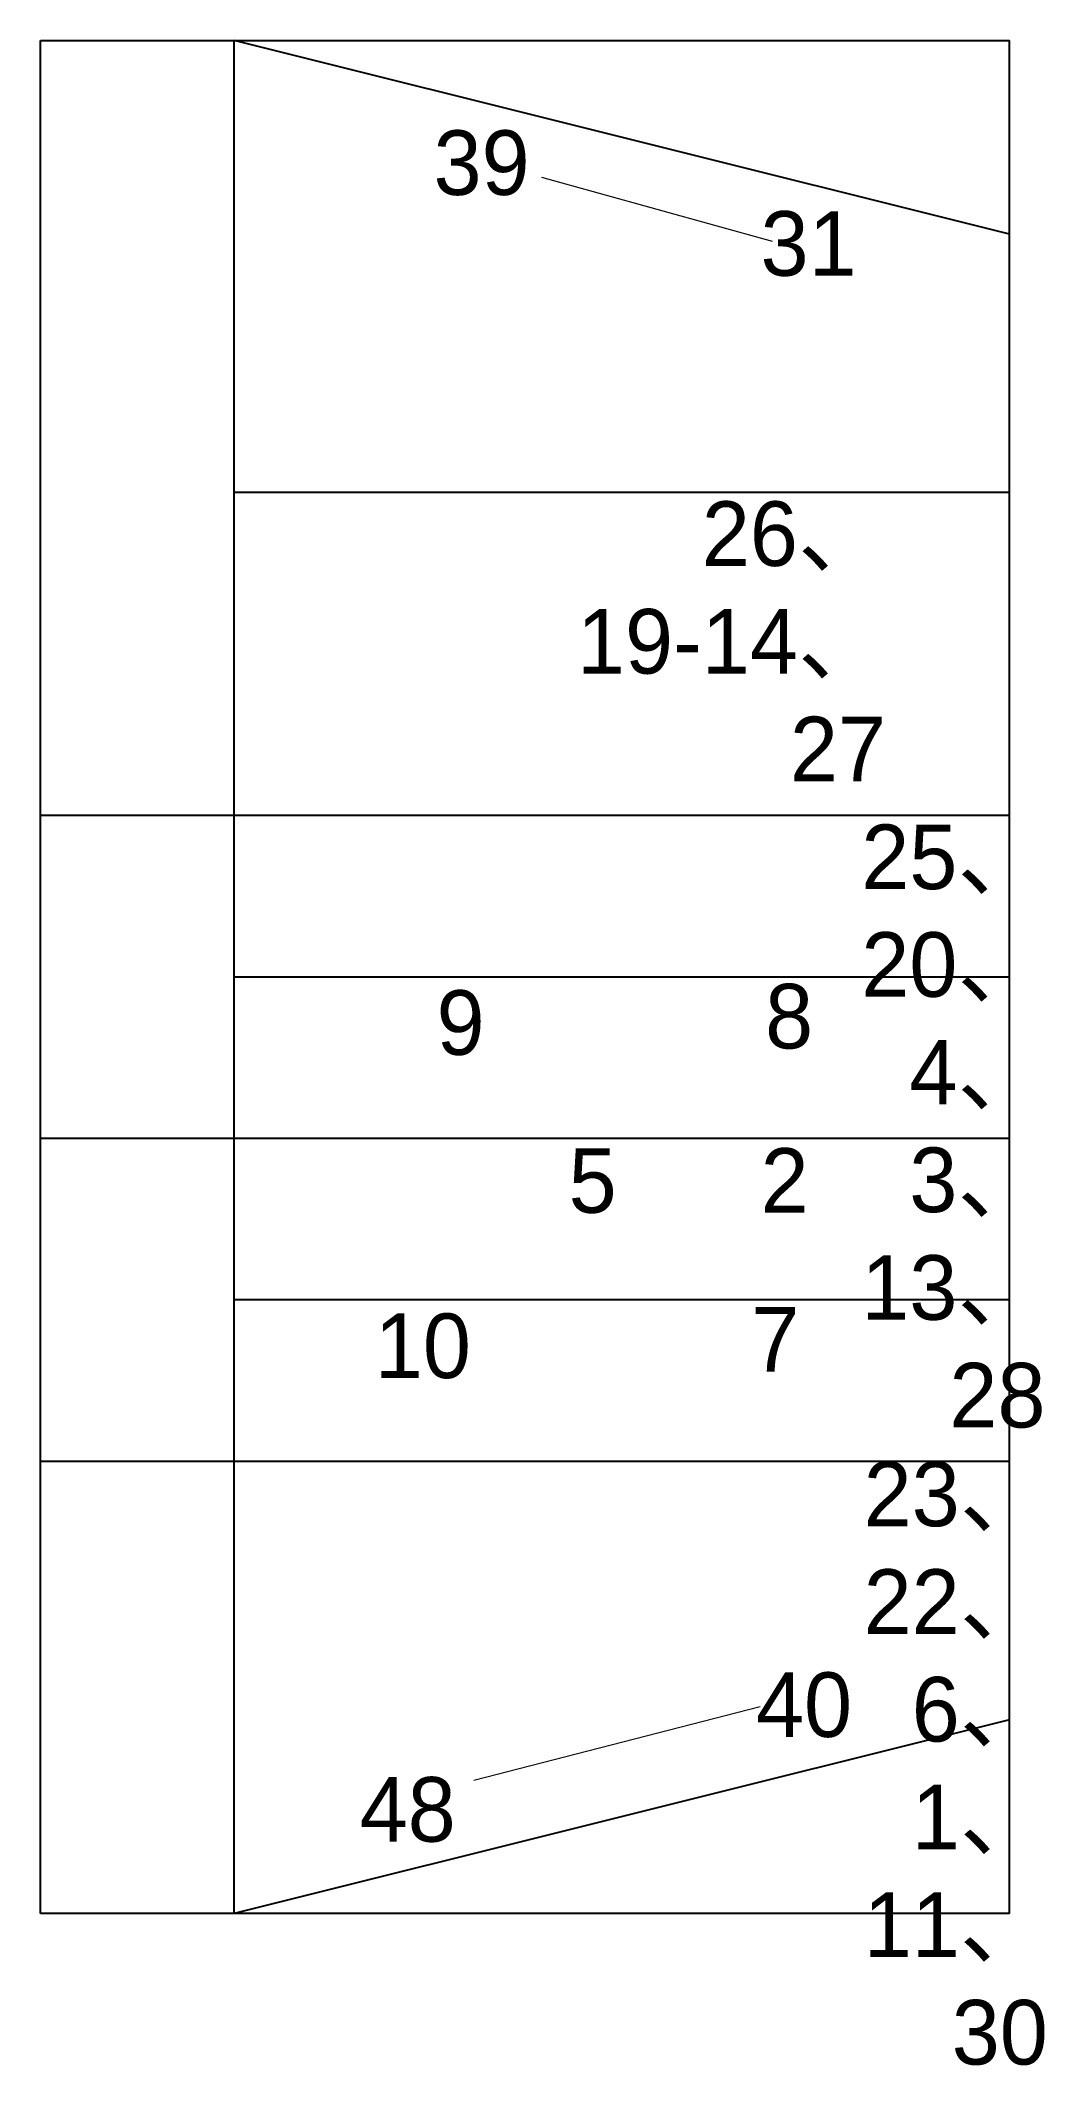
# Model space of a CAD drawing. Header units: metres. Extents: x 583829 to 585383, y 654970 to 658105.
import ezdxf

# ---------------------------------------------------------------- set-up
doc = ezdxf.new("R2010")
doc.units = ezdxf.units.M

msp = doc.modelspace()

# ---------------------------------------------------------------- linework, layer by layer
at = {"lineweight": 0}
for p, q in [((584962.1, 657794), (584605.1, 657893.4)), ((584943.2, 655525.4), (584499.9, 655411.2))]:
    msp.add_line(p, q, dxfattribs=at)
at = {"layer": '15104尾巷图', "ltscale": 5}
for p, q in [((583828.9, 658105.3), (585328.9, 658105.3)), ((583828.9, 655205.3), (583828.9, 658105.3)), ((584128.9, 655205.3), (584128.9, 658105.3)), ((585328.9, 655205.3), (583828.9, 655205.3))]:
    msp.add_line(p, q, dxfattribs=at)
at = {"layer": '15104尾巷图'}
for p, q in [((585328.9, 657805.3), (584128.9, 658105.3)), ((585328.9, 655205.3), (585328.9, 658105.3)), ((585328.9, 657405.3), (584128.9, 657405.3)), ((585328.9, 656905.3), (583828.9, 656905.3)), ((585328.9, 656655.3), (584128.9, 656655.3)), ((585328.9, 656405.3), (583828.9, 656405.3)), ((585328.9, 656155.3), (584128.9, 656155.3)), ((585328.9, 655905.3), (583828.9, 655905.3)), ((585328.9, 655505.3), (584128.9, 655205.3))]:
    msp.add_line(p, q, dxfattribs=at)

# ---------------------------------------------------------------- texts
at = {"layer": '15104尾巷图', "char_height": 100, "attachment_point": 3}
for s, insert, width in [('39', (584586.2, 657966.2), 384.064), ('31', (585092.5, 657841.1), 384.064), ('26、19-14、27', (585137.9, 657391.8), 384.064), ('25、20、4、3、13、28', (585384.8, 656891.4), 384.064), ('9', (584516.5, 656634.8), 384.064), ('8', (585025.1, 656644.7), 384.064), ('5      2', (585018.2, 656390.3), 776.313), ('10', (584495.3, 656134.4), 384.064), ('7', (585003.9, 656144.3), 384.064), ('23、22、6、1、11、30', (585388.5, 655905), 384.064), ('40', (585085.4, 655578.7), 384.064), ('48', (584471.8, 655416.6), 384.064)]:
    msp.add_mtext(s, dxfattribs=dict(at, insert=insert, width=width))

doc.saveas('drawing.dxf')
